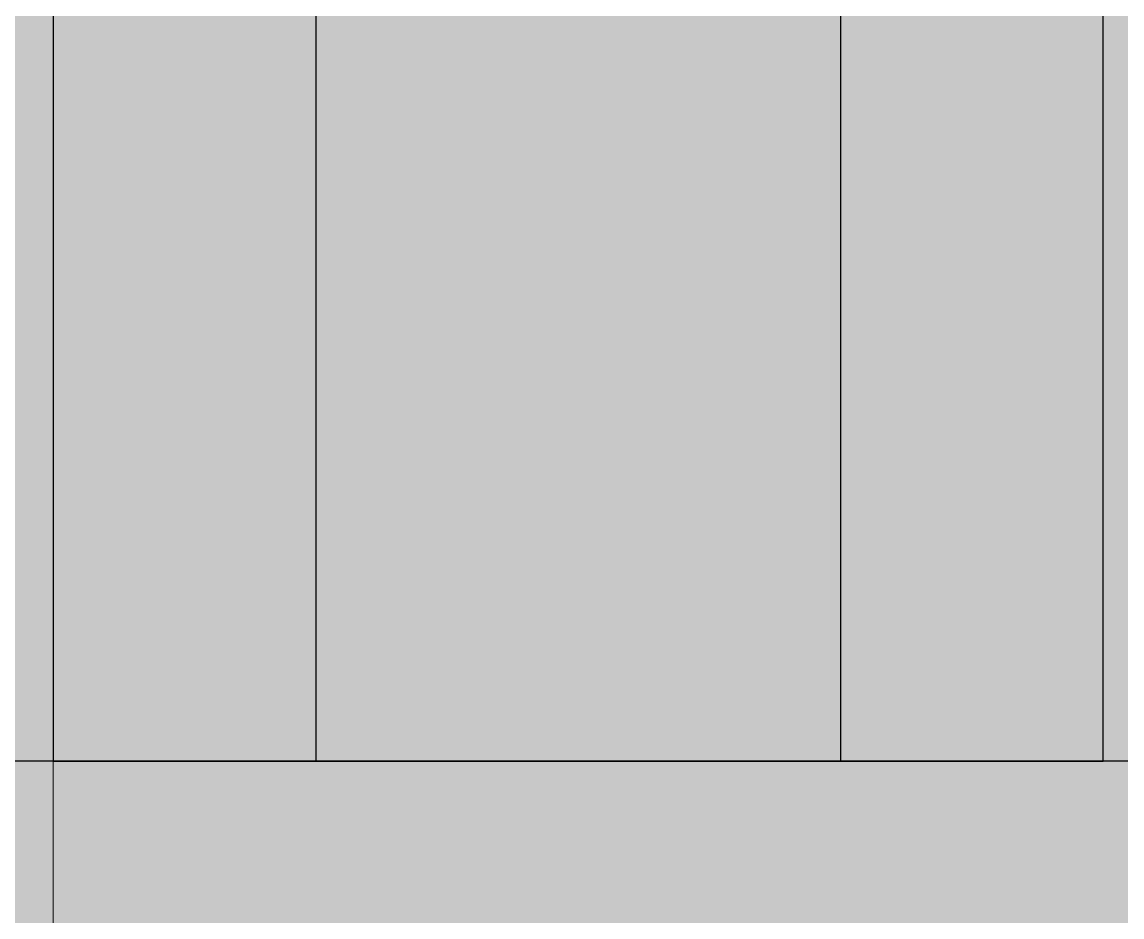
# Model space of a CAD drawing. Header units: inches. Extents: x -10205 to 13964, y -460 to 30702.
# Drawn here: x -3830.783 to -3828.688, y 10155.693 to 10157.397 of the extents above; entities that cross this region are included whole.
import ezdxf

# ---------------------------------------------------------------- set-up
doc = ezdxf.new("R2010")
doc.units = ezdxf.units.IN
doc.header["$MEASUREMENT"] = 0
for name, color, linetype, lineweight in [('00base_6150001_dwg', 147, 'Continuous', 13), ('A-GENM', 5, 'Continuous', 9), ('A-GENM-10', 5, 'Continuous', 25), ('PROP BALC 1ST FLOOR', 147, 'Continuous', 13), ('PROP BUILD 1ST FLOOR-1', 147, 'Continuous', 13)]:
    doc.layers.add(name, color=color, linetype=linetype, lineweight=lineweight)

# ---------------------------------------------------------------- blocks, each defined once
blk = doc.blocks.new('_THE_ WINDOW _ DOOR - Door - 1st Floor-1770927-SITE PLAN - CAD FILE')
at = {"layer": 'A-GENM'}
h = blk.add_hatch(color=256, dxfattribs=at)
h.paths.add_polyline_path([(17.0125, -0.8125), (17.0125, -4.8125), (19.0125, -4.8125), (19.0125, -0.8125)], flags=0)
h.paths.add_polyline_path([(-17.0125, -0.8125), (-19.0125, -0.8125), (-19.0125, -4.8125), (-17.0125, -4.8125), (-17.0125, -1.7849)], flags=0)
h = blk.add_hatch(color=256, dxfattribs=at)
h.paths.add_polyline_path([(17.0125, -0.8125), (-17.0125, -0.8125), (-17.0125, -2.3125), (17.0125, -2.3125)], flags=0)
h.paths.add_polyline_path([(-17.0125, -4.3125), (-17.0125, -4.8125), (17.0125, -4.8125), (17.0125, -4.3125), (-12.0125, -4.3125)], flags=0)
h = blk.add_hatch(color=256, dxfattribs=at)
h.paths.add_polyline_path([(-12.0125, -2.3125), (-17.0125, -2.3125), (-17.0125, -2.8125), (-12.0125, -2.8125)], flags=0)
h.paths.add_polyline_path([(17.0125, -2.3125), (12.0125, -2.3125), (12.0125, -2.8125), (17.0125, -2.8125)], flags=0)
h.paths.add_polyline_path([(-17.0125, -3.8125), (-17.0125, -4.3125), (-12.0125, -4.3125), (-12.0125, -3.8125), (-15.7625, -3.8125)], flags=0)
h.paths.add_polyline_path([(17.0125, -3.8125), (12.0125, -3.8125), (12.0125, -4.3125), (17.0125, -4.3125)], flags=0)
blk.add_hatch(color=256, dxfattribs=at).paths.add_polyline_path([(-12.0125, -2.8125), (-17.0125, -2.8125), (-17.0125, -3.8125), (17.0125, -3.8125), (17.0125, -2.8125), (-7.3775, -2.8125)], flags=0)
at = {"layer": 'A-GENM-10'}
for p, q in [((17.0125, -0.8125), (17.0125, -4.8125)), ((17.0125, -2.3125), (12.0125, -2.3125)), ((17.0125, -4.3125), (17.0125, -2.3125)), ((17.0125, -2.8125), (-17.0125, -2.8125)), ((17.0125, -3.8125), (17.0125, -2.8125)), ((-17.0125, -3.8125), (17.0125, -3.8125)), ((12.0125, -4.3125), (17.0125, -4.3125))]:
    blk.add_line(p, q, dxfattribs=at)
blk = doc.blocks.new('00base_6150001_dwg-1748108-SITE PLAN - CAD FILE')
at = {"layer": 'PROP BALC 1ST FLOOR', "flags": 128}
blk.add_lwpolyline([(4038794.8561, 3369563.8621), (4038793.9386, 3369619.0545), (4038486.781, 3369613.9483), (4038489.015, 3369479.5669), (4038601.6994, 3369481.4401), (4038600.383, 3369560.6292)], close=True, dxfattribs=at)
at = {"layer": 'PROP BUILD 1ST FLOOR-1', "flags": 128}
blk.add_lwpolyline([(4039896.2116, 3367849.0316), (4040707.3995, 3367862.5167), (4040678.5958, 3369595.1773), (4039121.461, 3369569.2916), (4038929.4875, 3369566.1002), (4038600.383, 3369560.6292), (4038629.1052, 3367832.8679), (4039440.3931, 3367846.3547), (4039418.7318, 3369149.3747), (4039874.4688, 3369156.9509)], close=True, dxfattribs=at)

msp = doc.modelspace()

# ---------------------------------------------------------------- block references
at = {"layer": '00base_6150001_dwg', "rotation": 89.04760487178136}
msp.add_blockref('00base_6150001_dwg-1748108-SITE PLAN - CAD FILE', (3298136.1388, -4084040.0722), dxfattribs=at)
at = {"layer": 'A-GENM', "rotation": 269.9999999999995}
msp.add_blockref('_THE_ WINDOW _ DOOR - Door - 1st Floor-1770927-SITE PLAN - CAD FILE', (-3826.4112, 10173.0019), dxfattribs=at)

doc.saveas('drawing.dxf')
